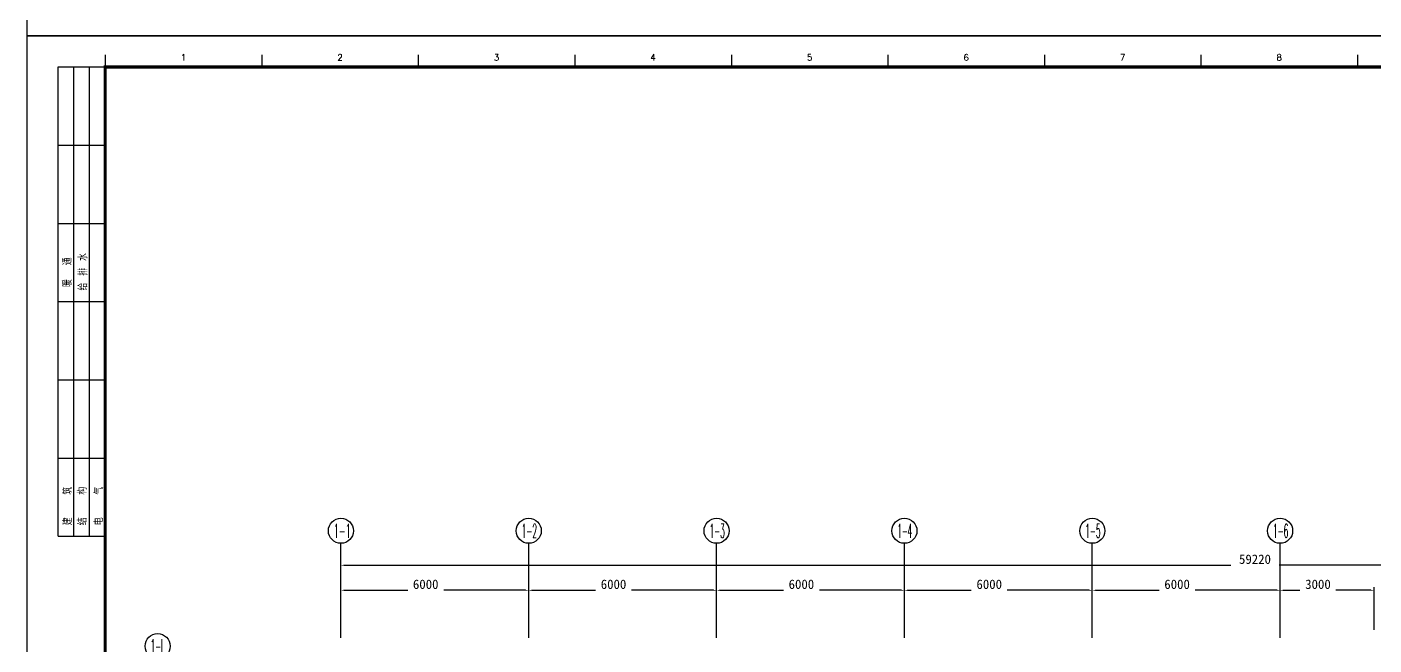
# Model space of a CAD drawing. Header units: inches. Extents: x 18712 to 314639, y 0 to 420500.
# Drawn here: x 18712 to 61740, y 64625 to 84379 of the extents above; entities that cross this region are included whole.
import ezdxf
from ezdxf.enums import TextEntityAlignment as Align

# ---------------------------------------------------------------- set-up
doc = ezdxf.new("R2010")
doc.units = ezdxf.units.IN
doc.header["$LTSCALE"] = 1000
doc.header["$MEASUREMENT"] = 0
doc.layers.get('0').update_dxf_attribs({"true_color": 0xffffff})
for name, color, linetype, true_color in [('AXIS_TEXT', 7, 'Continuous', 0xffffff), ('DIM', 3, 'Continuous', 0x00ff00), ('TK', 7, 'Continuous', 0xffffff), ('ZG-图框层', 4, 'Continuous', 0x00ffff)]:
    doc.layers.add(name, color=color, linetype=linetype, true_color=true_color)
doc.styles.add('_TCH_AXIS', font='txt.shx', dxfattribs={"height": 0.2, "bigfont": 'GBCBIG.shx'})
doc.styles.add('CCIAD-图框(会签栏)', font='txt.shx', dxfattribs={"height": 0.2, "bigfont": 'gbcbig.shx'})
doc.styles.add('ISOCP', font='txt.shx', dxfattribs={"height": 0.2, "bigfont": 'gbcbig.shx'})
doc.dimstyles.new('TSSD_100_100$0', dxfattribs={"dimtxt": 300, "dimasz": 100, "dimexe": 100, "dimexo": 250, "dimgap": 100, "dimtad": 1, "dimdec": 0, "dimzin": 0, "dimdsep": 46, "dimtxsty": 'Standard', "dimcen": 0, "dimclrd": 256, "dimclre": 256, "dimclrt": 7, "dimadec": 0, "dimazin": 0, "dimtfac": 1, "dimtdec": 4, "dimtix": 1, "dimtmove": 2, "dimatfit": 3, "dimfxl": 1, "dimtolj": 1, "dimtzin": 0, "dimarcsym": 0})

# ---------------------------------------------------------------- blocks, each defined once
blk = doc.blocks.new('*D1031')
at = {"layer": 'Defpoints', "color": 0, "transparency": 16777216}
for p in [(34740, 66376), (28740, 64859), (34740, 64859)]:
    blk.add_point(p, dxfattribs=at)
at = {"layer": 'DIM', "lineweight": -2, "transparency": 16777216}
for p, q in [((28740, 65109), (28740, 66476)), ((28840, 66376), (30874, 66376)), ((34640, 66376), (32024, 66376)), ((34740, 65109), (34740, 66476))]:
    blk.add_line(p, q, dxfattribs=at)
at = {"layer": 'DIM', "transparency": 16777216}
for points in [[(28840, 66393), (28840, 66359), (28740, 66376)], [(34640, 66359), (34640, 66393), (34740, 66376)]]:
    blk.add_solid(points, dxfattribs=at)
at = {"layer": 'DIM', "color": 7, "true_color": 0xffffff, "transparency": 16777216, "insert": (31449, 66566), "char_height": 300, "attachment_point": 5}
blk.add_mtext('\\A1;6000', dxfattribs=at)
blk = doc.blocks.new('*D1032')
at = {"layer": 'Defpoints', "color": 0, "transparency": 16777216}
for p in [(40740, 66376), (34740, 64859), (40740, 64859)]:
    blk.add_point(p, dxfattribs=at)
at = {"layer": 'DIM', "lineweight": -2, "transparency": 16777216}
for p, q in [((34740, 65109), (34740, 66476)), ((34840, 66376), (36874, 66376)), ((40640, 66376), (38024, 66376)), ((40740, 65109), (40740, 66476))]:
    blk.add_line(p, q, dxfattribs=at)
at = {"layer": 'DIM', "transparency": 16777216}
for points in [[(34840, 66393), (34840, 66359), (34740, 66376)], [(40640, 66359), (40640, 66393), (40740, 66376)]]:
    blk.add_solid(points, dxfattribs=at)
at = {"layer": 'DIM', "color": 7, "true_color": 0xffffff, "transparency": 16777216, "insert": (37449, 66566), "char_height": 300, "attachment_point": 5}
blk.add_mtext('\\A1;6000', dxfattribs=at)
blk = doc.blocks.new('*D1033')
at = {"layer": 'Defpoints', "color": 0, "transparency": 16777216}
for p in [(46740, 66376), (40740, 64859), (46740, 64859)]:
    blk.add_point(p, dxfattribs=at)
at = {"layer": 'DIM', "lineweight": -2, "transparency": 16777216}
for p, q in [((40740, 65109), (40740, 66476)), ((40840, 66376), (42874, 66376)), ((46640, 66376), (44024, 66376)), ((46740, 65109), (46740, 66476))]:
    blk.add_line(p, q, dxfattribs=at)
at = {"layer": 'DIM', "transparency": 16777216}
for points in [[(40840, 66393), (40840, 66359), (40740, 66376)], [(46640, 66359), (46640, 66393), (46740, 66376)]]:
    blk.add_solid(points, dxfattribs=at)
at = {"layer": 'DIM', "color": 7, "true_color": 0xffffff, "transparency": 16777216, "insert": (43449, 66566), "char_height": 300, "attachment_point": 5}
blk.add_mtext('\\A1;6000', dxfattribs=at)
blk = doc.blocks.new('*D1034')
at = {"layer": 'Defpoints', "color": 0, "transparency": 16777216}
for p in [(52740, 66376), (46740, 64859), (52740, 64859)]:
    blk.add_point(p, dxfattribs=at)
at = {"layer": 'DIM', "lineweight": -2, "transparency": 16777216}
for p, q in [((46740, 65109), (46740, 66476)), ((46840, 66376), (48874, 66376)), ((52640, 66376), (50024, 66376)), ((52740, 65109), (52740, 66476))]:
    blk.add_line(p, q, dxfattribs=at)
at = {"layer": 'DIM', "transparency": 16777216}
for points in [[(46840, 66393), (46840, 66359), (46740, 66376)], [(52640, 66359), (52640, 66393), (52740, 66376)]]:
    blk.add_solid(points, dxfattribs=at)
at = {"layer": 'DIM', "color": 7, "true_color": 0xffffff, "transparency": 16777216, "insert": (49449, 66566), "char_height": 300, "attachment_point": 5}
blk.add_mtext('\\A1;6000', dxfattribs=at)
blk = doc.blocks.new('*D1035')
at = {"layer": 'Defpoints', "color": 0, "transparency": 16777216}
for p in [(58740, 66376), (52740, 64859), (58740, 64859)]:
    blk.add_point(p, dxfattribs=at)
at = {"layer": 'DIM', "lineweight": -2, "transparency": 16777216}
for p, q in [((52740, 65109), (52740, 66476)), ((52840, 66376), (54874, 66376)), ((58640, 66376), (56024, 66376)), ((58740, 65109), (58740, 66476))]:
    blk.add_line(p, q, dxfattribs=at)
at = {"layer": 'DIM', "transparency": 16777216}
for points in [[(52840, 66393), (52840, 66359), (52740, 66376)], [(58640, 66359), (58640, 66393), (58740, 66376)]]:
    blk.add_solid(points, dxfattribs=at)
at = {"layer": 'DIM', "color": 7, "true_color": 0xffffff, "transparency": 16777216, "insert": (55449, 66566), "char_height": 300, "attachment_point": 5}
blk.add_mtext('\\A1;6000', dxfattribs=at)
blk = doc.blocks.new('*D1036')
at = {"layer": 'Defpoints', "color": 0, "transparency": 16777216}
for p in [(61740, 66376), (58740, 64859), (61740, 64859)]:
    blk.add_point(p, dxfattribs=at)
at = {"layer": 'DIM', "lineweight": -2, "transparency": 16777216}
for p, q in [((58740, 65109), (58740, 66476)), ((58840, 66376), (59374, 66376)), ((61640, 66376), (60524, 66376)), ((61740, 65109), (61740, 66476))]:
    blk.add_line(p, q, dxfattribs=at)
at = {"layer": 'DIM', "transparency": 16777216}
for points in [[(58840, 66393), (58840, 66359), (58740, 66376)], [(61640, 66359), (61640, 66393), (61740, 66376)]]:
    blk.add_solid(points, dxfattribs=at)
at = {"layer": 'DIM', "color": 7, "true_color": 0xffffff, "transparency": 16777216, "insert": (59949, 66566), "char_height": 300, "attachment_point": 5}
blk.add_mtext('\\A1;3000', dxfattribs=at)
blk = doc.blocks.new('*D1041')
at = {"layer": 'Defpoints', "color": 0, "transparency": 16777216}
for p in [(87960, 67176), (28740, 64859), (87960, 64859)]:
    blk.add_point(p, dxfattribs=at)
at = {"layer": 'DIM', "lineweight": -2, "transparency": 16777216}
for p, q in [((28740, 65109), (28740, 67276)), ((28840, 67176), (57162, 67176)), ((87860, 67176), (58712, 67176)), ((87960, 65109), (87960, 67276))]:
    blk.add_line(p, q, dxfattribs=at)
at = {"layer": 'DIM', "transparency": 16777216}
for points in [[(28840, 67193), (28840, 67159), (28740, 67176)], [(87860, 67159), (87860, 67193), (87960, 67176)]]:
    blk.add_solid(points, dxfattribs=at)
at = {"layer": 'DIM', "color": 7, "true_color": 0xffffff, "transparency": 16777216, "insert": (57937, 67366), "char_height": 300, "attachment_point": 5}
blk.add_mtext('\\A1;59220', dxfattribs=at)
blk = doc.blocks.new('_AXISO')
at = {"lineweight": -3}
blk.add_circle((0, 0), 0.5, dxfattribs=at)

msp = doc.modelspace()

# ---------------------------------------------------------------- linework, layer by layer
at = {"layer": 'DIM', "lineweight": -3}
for p, q in [((28740.2, 64859.1), (28740.2, 67876.1)), ((34740.2, 64859.1), (34740.2, 67876.1)), ((40740.2, 64859.1), (40740.2, 67876.1)), ((46740.2, 64859.1), (46740.2, 67876.1)), ((52740.2, 64859.1), (52740.2, 67876.1)), ((58740.2, 64859.1), (58740.2, 67876.1))]:
    msp.add_line(p, q, dxfattribs=at)
at = {"layer": 'TK', "lineweight": -3}
for p, q in [((21212.2, 83491.3), (21212.2, 83100)), ((21212.2, 83491.3), (21212.2, 83100)), ((26212.2, 83491.3), (26212.2, 83100)), ((31212.2, 83491.3), (31212.2, 83100)), ((36212.2, 83491.3), (36212.2, 83100)), ((41212.2, 83491.3), (41212.2, 83100)), ((46212.2, 83491.3), (46212.2, 83100)), ((51212.2, 83491.3), (51212.2, 83100)), ((56212.2, 83491.3), (56212.2, 83100)), ((61212.2, 83491.3), (61212.2, 83100)), ((19712.2, 83100), (21212.2, 83100)), ((19712.2, 75600), (19712.2, 83100)), ((20212.2, 75600), (20212.2, 83100)), ((20712.2, 75600), (20712.2, 83100)), ((21212.2, 75600), (21212.2, 83100)), ((19712.2, 80600), (21212.2, 80600)), ((19712.2, 78100), (21212.2, 78100)), ((19712.2, 68100), (19712.2, 75600)), ((19712.2, 75600), (21212.2, 75600)), ((19712.2, 75600), (21212.2, 75600)), ((20212.2, 68100), (20212.2, 75600)), ((20712.2, 68100), (20712.2, 75600)), ((21212.2, 68100), (21212.2, 75600)), ((19712.2, 73100), (21212.2, 73100)), ((19712.2, 70600), (21212.2, 70600)), ((19712.2, 68100), (21212.2, 68100))]:
    msp.add_line(p, q, dxfattribs=at)
for points in [[(18712.2, 168200), (18712.2, 84100), (137612.2, 84100), (137612.2, 168200)], [(18712.2, 84100), (18712.2, 0), (137612.2, 0), (137612.2, 84100)]]:
    msp.add_lwpolyline(points, close=True, dxfattribs=at)
at = {"layer": 'TK', "lineweight": -3, "const_width": 100}
msp.add_lwpolyline([(21212.2, 83100), (21212.2, 1000), (136612.2, 1000), (136612.2, 83100)], close=True, dxfattribs=at)
at = {"layer": 'ZG-图框层', "lineweight": -3}
for points in [[(18712.2, 84100), (137612.2, 84100), (137612.2, 168200), (18712.2, 168200)], [(18712.2, 0), (137612.2, 0), (137612.2, 84100), (18712.2, 84100)]]:
    msp.add_lwpolyline(points, close=True, dxfattribs=at)
at = {"layer": 'ZG-图框层', "lineweight": -3, "const_width": 100}
msp.add_lwpolyline([(21212.2, 1000), (136612.2, 1000), (136612.2, 83100), (21212.2, 83100)], close=True, dxfattribs=at)

# ---------------------------------------------------------------- block references
at = {"layer": 'DIM'}
ref = msp.add_blockref('_AXISO', (28740.2, 68276.1), dxfattribs=dict(at, xscale=800, yscale=800))
ref.add_attrib('A', '1-1', (28513.9, 68049.9), dxfattribs={"layer": 'AXIS_TEXT', "height": 452.55, "style": '_TCH_AXIS', "width": 0.42})
ref = msp.add_blockref('_AXISO', (34740.2, 68276.1), dxfattribs=dict(at, xscale=800, yscale=800))
ref.add_attrib('A', '1-2', (34513.9, 68049.9), dxfattribs={"layer": 'AXIS_TEXT', "height": 452.55, "style": '_TCH_AXIS', "width": 0.381818})
ref = msp.add_blockref('_AXISO', (40740.2, 68276.1), dxfattribs=dict(at, xscale=800, yscale=800))
ref.add_attrib('A', '1-3', (40513.9, 68049.9), dxfattribs={"layer": 'AXIS_TEXT', "height": 452.55, "style": '_TCH_AXIS', "width": 0.381818})
ref = msp.add_blockref('_AXISO', (46740.2, 68276.1), dxfattribs=dict(at, xscale=800, yscale=800))
ref.add_attrib('A', '1-4', (46513.9, 68049.9), dxfattribs={"layer": 'AXIS_TEXT', "height": 452.55, "style": '_TCH_AXIS', "width": 0.368421})
ref = msp.add_blockref('_AXISO', (52740.2, 68276.1), dxfattribs=dict(at, xscale=800, yscale=800))
ref.add_attrib('A', '1-5', (52513.9, 68049.9), dxfattribs={"layer": 'AXIS_TEXT', "height": 452.55, "style": '_TCH_AXIS', "width": 0.381818})
ref = msp.add_blockref('_AXISO', (58740.2, 68276.1), dxfattribs=dict(at, xscale=800, yscale=800))
ref.add_attrib('A', '1-6', (58513.9, 68049.9), dxfattribs={"layer": 'AXIS_TEXT', "height": 452.55, "style": '_TCH_AXIS', "width": 0.381818})
ref = msp.add_blockref('_AXISO', (22887.2, 64590.1), dxfattribs=dict(at, xscale=800, yscale=800))
ref.add_attrib('A', '1-L', (22660.9, 64363.9), dxfattribs={"layer": 'AXIS_TEXT', "height": 452.55, "style": '_TCH_AXIS', "width": 0.375})

# ---------------------------------------------------------------- texts
at = {"layer": 'TK', "style": 'ISOCP'}
for s, p in [('1', (23712.2, 83403.8)), ('2', (28712.2, 83403.8)), ('3', (33712.2, 83403.8)), ('4', (38712.2, 83403.8)), ('5', (43712.2, 83403.8)), ('6', (48712.2, 83403.8)), ('7', (53712.2, 83403.8)), ('8', (58712.2, 83403.8))]:
    msp.add_text(s, height=200, dxfattribs=at).set_placement(p, align=Align.MIDDLE_CENTER)
at = {"layer": 'TK', "style": 'CCIAD-图框(会签栏)'}
for s, p in [('暖  通', (20138.9, 76065.3)), ('给 排 水', (20638.7, 75955.5)), ('建   筑', (20147.6, 68455.5)), ('结   构', (20621.3, 68455.5)), ('电   气', (21147.6, 68455.5))]:
    msp.add_text(s, height=250, rotation=90, dxfattribs=at).set_placement(p)

# ---------------------------------------------------------------- dimensions: what is measured, and where the dimension line sits
at = {"layer": 'DIM'}
for base, p1, p2, angle, text, picture, middle in [((87960.2, 67176.1), (28740.2, 64859.1), (87960.2, 64859.1), 360, '59220', '*D1041', (57937.1, 67366.1)), ((34740.2, 66376.1), (28740.2, 64859.1), (34740.2, 64859.1), 0, '6000', '*D1031', (31449.5, 66566.1)), ((40740.2, 66376.1), (34740.2, 64859.1), (40740.2, 64859.1), 0, '6000', '*D1032', (37449.5, 66566.1)), ((46740.2, 66376.1), (40740.2, 64859.1), (46740.2, 64859.1), 0, '6000', '*D1033', (43449.5, 66566.1)), ((52740.2, 66376.1), (46740.2, 64859.1), (52740.2, 64859.1), 0, '6000', '*D1034', (49449.5, 66566.1)), ((58740.2, 66376.1), (52740.2, 64859.1), (58740.2, 64859.1), 0, '6000', '*D1035', (55449.5, 66566.1)), ((61740.2, 66376.1), (58740.2, 64859.1), (61740.2, 64859.1), 0, '3000', '*D1036', (59949.5, 66566.1))]:
    dim = msp.add_linear_dim(base=base, p1=p1, p2=p2, angle=angle, text=text, dimstyle='TSSD_100_100$0', override={"dimscale": 1, "dimlfac": 1}, dxfattribs=at)
    dim.commit()
    dim.dimension.update_dxf_attribs({"geometry": picture, "text_midpoint": middle, "dimtype": 161})

doc.saveas('drawing.dxf')
